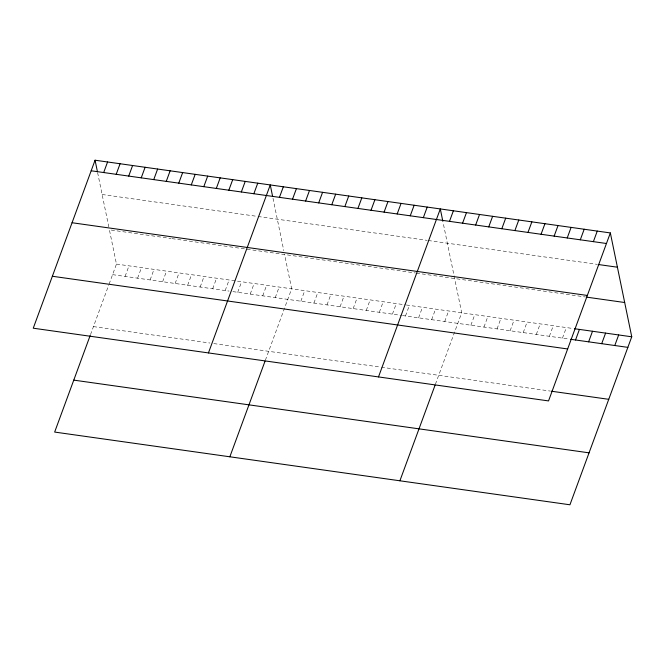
<?xml version="1.0" encoding="UTF-8"?>
<svg xmlns="http://www.w3.org/2000/svg" width="665" height="665" viewBox="0 0 665 665"><rect width="100%" height="100%" fill="white"/><g stroke="black" fill="none" stroke-linecap="round" stroke-linejoin="round"><path stroke-width="0.5" stroke-dasharray="3.33 2.49" d="M90.507 334.628L108.752 285.036M109.102 284.096L116.466 264.08L109.401 229.807L171.005 238.502M125.087 276.416L128.977 265.842M137.605 278.178L141.487 267.613M150.115 279.948L154.006 269.375M162.634 281.711L166.516 271.145M175.144 283.481L179.035 272.908M187.663 285.243L191.545 274.678M200.173 287.014L204.064 276.441M212.684 288.776L216.574 278.211M225.202 290.538L229.093 279.973M237.713 292.309L241.603 281.744M250.231 294.071L254.121 283.506M262.741 295.842L266.632 285.268M275.26 297.604L279.15 287.039M265.377 360.239L291.661 288.801L284.595 254.529M300.854 301.22L304.745 290.647M313.93 303.065L317.82 292.492M327.014 304.911L330.904 294.337M340.089 306.756L343.98 296.191M353.173 308.602L357.063 298.036M366.257 310.447L370.139 299.882M379.333 312.292L383.223 301.727M392.416 314.138L396.307 303.572M405.492 315.983L409.382 305.418M418.576 317.828L422.466 307.263M431.66 319.674L435.542 309.109M444.735 321.519L448.626 310.954M435.417 384.237L461.701 312.799L443.048 222.26M470.895 325.218L474.785 314.645M483.979 327.064L487.869 316.49M497.054 328.909L500.945 318.336M510.138 330.754L514.028 320.181M523.222 332.6L527.104 322.026M536.298 334.445L540.188 323.872M549.381 336.291L553.272 325.725M562.457 338.136L566.347 327.571M102.119 194.488L257.106 216.358M258.07 216.499L427.238 240.373M428.243 240.514L597.286 264.362M171.969 238.635L245.127 248.959M247.056 249.234L415.401 272.983M416.406 273.132L585.449 296.981M116.466 264.08L405.359 304.853M406.365 304.994L573.388 328.56M112.576 274.645L229.051 291.087M232.9 291.627L401.469 315.418M402.475 315.559L569.506 339.133M93.457 326.598L209.941 343.032M213.789 343.581L380.347 367.08M381.353 367.221L550.387 391.078M272.999 198.27L283.789 250.605M97.605 172.592L108.794 226.865"/><path stroke-width="1" d="M95.062 160.215L33.25 328.202L548.534 400.92L610.345 232.933L95.062 160.215L97.414 171.637M103.682 172.551L107.572 161.977M116.2 174.313L120.082 163.748M128.711 176.084L132.601 165.51M141.229 177.846L145.111 167.281M90.182 335.517L54.655 432.067L569.938 504.785L631.75 336.798L610.345 232.933M153.74 179.608L157.63 169.043M166.258 181.379L170.14 170.814M178.769 183.141L182.659 172.576M191.279 184.912L195.169 174.338M203.798 186.674L207.688 176.109M216.308 188.444L220.198 177.871M228.826 190.207L232.717 179.641M241.337 191.977L245.227 181.404M253.855 193.739L257.746 183.174M208.444 352.924L270.256 184.936L272.608 196.366M279.45 197.355L283.34 186.782M292.525 199.201L296.415 188.627M305.609 201.046L309.499 190.473M318.693 202.892L322.575 192.318M229.849 456.797L265.044 361.137M331.769 204.737L335.659 194.163M344.852 206.582L348.734 196.009M357.928 208.428L361.818 197.862M371.012 210.273L374.902 199.708M384.087 212.118L387.978 201.553M397.171 213.964L401.062 203.399M410.255 215.809L414.137 205.244M423.331 217.654L427.221 207.089M378.493 376.922L440.305 208.935L442.848 221.312M449.49 221.345L453.38 210.78M462.574 223.191L466.464 212.625M475.65 225.036L479.54 214.471M488.733 226.89L492.624 216.316M399.898 480.787L435.093 385.126M501.817 228.735L505.699 218.162M514.893 230.58L518.783 220.007M527.977 232.426L531.867 221.852M541.052 234.271L544.943 223.698M554.136 236.117L558.026 225.543M567.22 237.962L571.102 227.388M580.296 239.807L584.186 229.242M593.38 241.653L597.261 231.088M575.541 339.981L579.431 329.416M588.616 341.827L592.507 331.261M601.7 343.672L605.591 333.107M614.784 345.517L618.666 334.952M91.172 170.78L606.455 243.498M598.292 264.512L617.411 267.205M72.053 222.733L587.345 295.451M586.455 297.122L624.684 302.517M574.394 328.701L631.75 336.798M570.512 339.275L627.86 347.363M52.36 276.258L567.652 348.967M551.393 391.219L608.749 399.316M73.765 380.122L589.057 452.84"/></g></svg>
